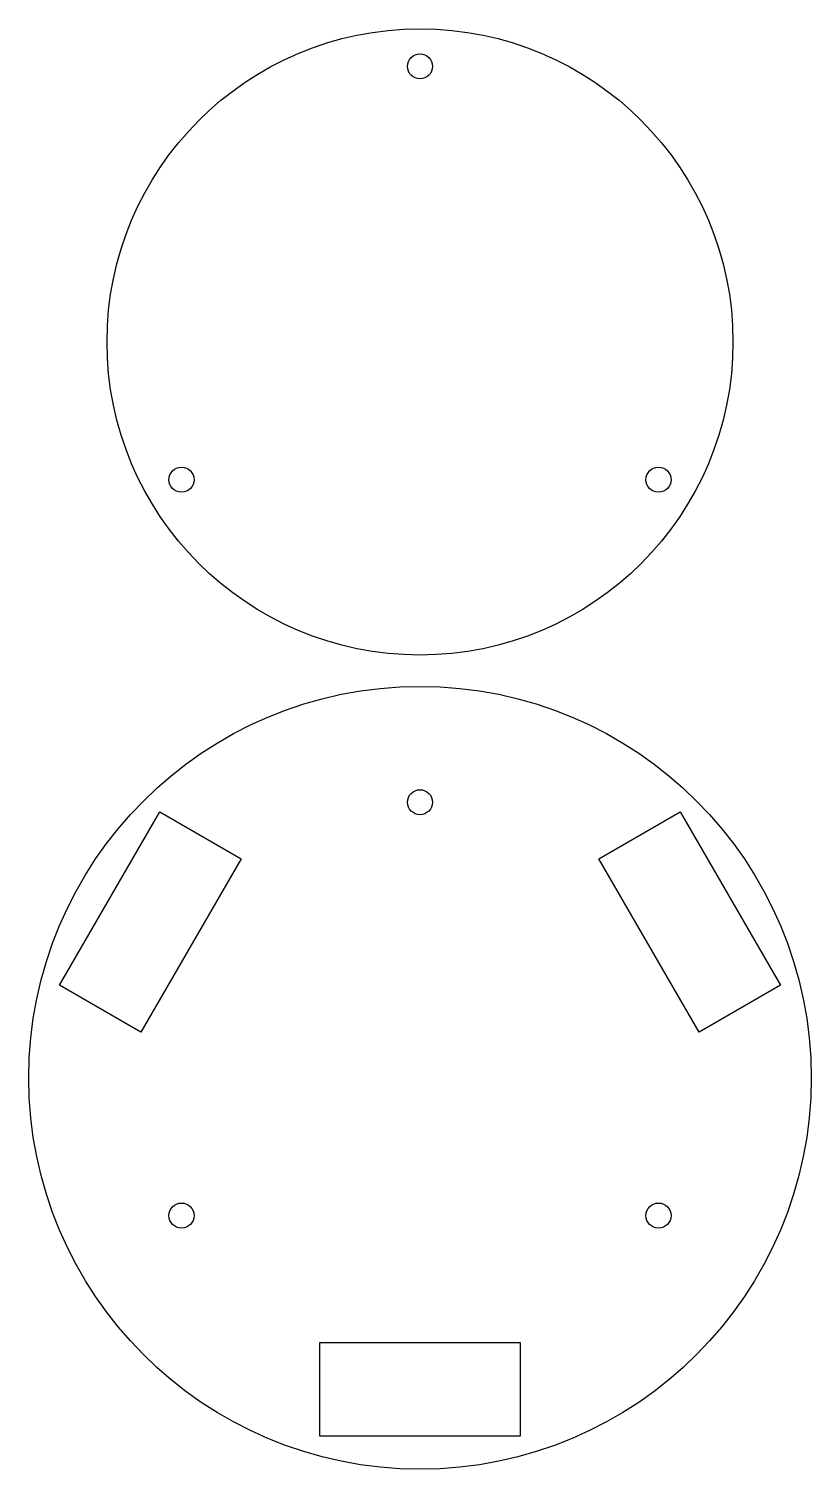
# Model space of a CAD drawing. Header units: millimetres. Extents: x 14 to 264, y 20 to 480.
import ezdxf

# ---------------------------------------------------------------- set-up
doc = ezdxf.new("R2010")
doc.units = ezdxf.units.MM
doc.header["$MEASUREMENT"] = 0

msp = doc.modelspace()

# ---------------------------------------------------------------- linework, layer by layer
at = {"transparency": 33554687}
for points in [[(49.82, 159.04), (23.84, 174.04), (55.84, 229.46), (81.82, 214.46)], [(196.18, 214.46), (222.16, 229.46), (254.16, 174.04), (228.18, 159.04)], [(171, 60), (171, 30), (107, 30), (107, 60)]]:
    msp.add_lwpolyline(points, close=True, dxfattribs=at)
for centre, radius in [((139, 379.5), 100), ((139, 467.5), 4), ((62.79, 335.5), 4), ((215.21, 335.5), 4), ((139, 144.5), 125), ((139, 232.5), 4), ((62.79, 100.5), 4), ((215.21, 100.5), 4)]:
    msp.add_circle(centre, radius, dxfattribs=at)

doc.saveas('drawing.dxf')
